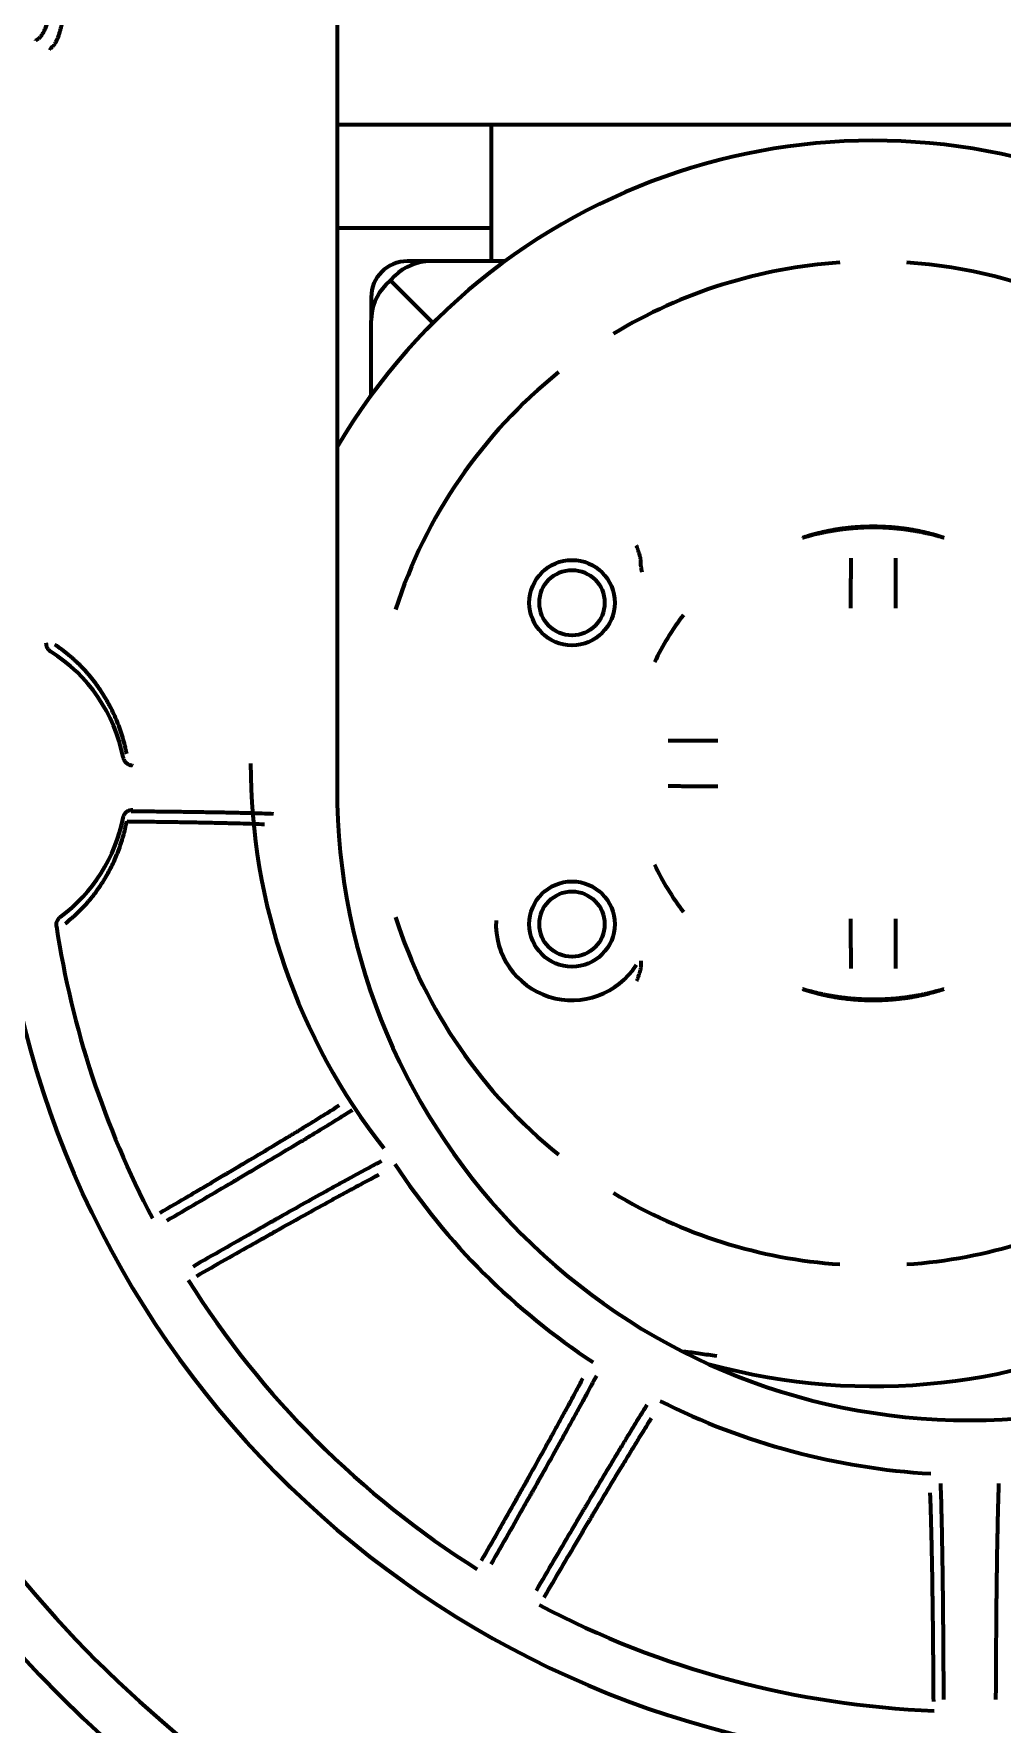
# Model space of a CAD drawing. Header units: inches. Extents: x -2983 to 7024, y 422 to 5529.
# Drawn here: x 3543 to 3591.2, y 4622.9 to 4707 of the extents above; entities that cross this region are included whole.
import ezdxf

# ---------------------------------------------------------------- set-up
doc = ezdxf.new("R2010")
doc.units = ezdxf.units.IN

msp = doc.modelspace()

# ---------------------------------------------------------------- linework, layer by layer
at = {"linetype": 'Continuous', "lineweight": 70}
for p, q in [((3558.084, 4713.512), (3558.084, 4669.489)), ((3558.084, 4702.489), (3621.083, 4702.489)), ((3565.784, 4695.689), (3565.784, 4702.491)), ((3565.784, 4697.339), (3558.082, 4697.339)), ((3562.737, 4695.689), (3561.584, 4695.689)), ((3566.454, 4695.689), (3562.736, 4695.689)), ((3560.516, 4694.505), (3560.742, 4694.731)), ((3560.969, 4694.957), (3560.742, 4694.731)), ((3561.45, 4694.024), (3560.742, 4694.731)), ((3561.45, 4694.024), (3560.742, 4694.731)), ((3559.784, 4693.889), (3559.784, 4692.736)), ((3561.45, 4694.024), (3562.864, 4692.609)), ((3561.45, 4694.024), (3562.864, 4692.609)), ((3559.784, 4689.019), (3559.784, 4692.737)), ((3573.203, 4680.522), (3573.203, 4680.846)), ((3573.203, 4660.856), (3573.203, 4660.532))]:
    msp.add_line(p, q, dxfattribs=at)
for centre, radius in [((3569.784, 4678.689), 2.125), ((3569.784, 4678.689), 1.625), ((3569.784, 4662.689), 2.125), ((3569.784, 4662.689), 1.625)]:
    msp.add_circle(centre, radius, dxfattribs=at)
for centre, radius, start, end in [((3584.784, 4670.689), 31, 254.7, 149.45625), ((3561.584, 4693.889), 1.8, 90, 180), ((3562.736, 4693.189), 2.5, 90, 135), ((3584.784, 4670.689), 24.991, 93.82427, 121.17573), ((3584.784, 4670.689), 24.991, 58.82427, 86.17573), ((3562.284, 4692.737), 2.5, 135, 180), ((3584.784, 4670.689), 24.991, 128.82427, 162.14701), ((3584.784, 4670.689), 11.996, 142.00464, 155.16062), ((3539.584, 4669.489), 7.991, 10.88963, 57.92406), ((3584.784, 4670.689), 31, 180, 218.17687), ((3589.584, 4669.489), 64, 180, 0), ((3589.584, 4669.489), 61.472, 180, 0), ((3589.584, 4669.489), 31.5, 180, 0), ((3539.584, 4669.489), 7.991, 306.29963, 349.11037), ((3584.784, 4670.689), 11.996, 204.83938, 217.99536), ((3584.784, 4670.689), 24.991, 197.85299, 231.17573), ((3569.784, 4662.689), 3.788, 177.16731, 327.75157), ((3589.584, 4669.489), 45.991, 188.65313, 207.78465), ((3589.584, 4669.489), 48.553, 189.09025, 350.90976), ((3589.584, 4669.489), 34.207, 213.232, 236.768), ((3584.784, 4670.689), 24.991, 238.82427, 266.17573), ((3584.784, 4670.689), 24.991, 273.82427, 301.17573), ((3589.584, 4669.489), 45.991, 212.21535, 237.78465), ((3589.584, 4669.489), 34.207, 243.232, 266.768), ((3589.584, 4669.489), 45.991, 242.21535, 267.78465)]:
    msp.add_arc(centre, radius, start, end, dxfattribs=at)
for points, knots in [([(3543.232, 4706.782), (3543.245, 4706.79), (3543.259, 4706.801), (3543.28, 4706.82), (3543.287, 4706.827), (3543.302, 4706.842), (3543.309, 4706.85), (3543.346, 4706.891), (3543.376, 4706.932), (3543.421, 4707.001), (3543.437, 4707.025), (3543.46, 4707.065), (3543.467, 4707.078), (3543.483, 4707.105), (3543.49, 4707.12), (3543.528, 4707.192), (3543.557, 4707.254), (3543.615, 4707.386), (3543.642, 4707.456), (3543.682, 4707.567), (3543.695, 4707.604), (3543.72, 4707.681), (3543.733, 4707.721), (3543.769, 4707.84), (3543.791, 4707.921), (3543.833, 4708.088), (3543.852, 4708.173), (3543.888, 4708.347), (3543.904, 4708.436), (3543.927, 4708.571), (3543.934, 4708.616), (3543.948, 4708.707), (3543.955, 4708.753), (3543.986, 4708.982), (3544.005, 4709.167), (3544.036, 4709.541), (3544.047, 4709.73), (3544.057, 4710.014), (3544.06, 4710.109), (3544.064, 4710.3), (3544.065, 4710.49), (3544.063, 4710.775), (3544.057, 4710.965), (3544.052, 4711.107), (3544.05, 4711.155), (3544.045, 4711.25), (3544.043, 4711.297), (3544.034, 4711.439), (3544.028, 4711.533), (3544.005, 4711.814), (3543.985, 4711.999), (3543.948, 4712.272), (3543.935, 4712.362), (3543.912, 4712.497), (3543.904, 4712.542), (3543.887, 4712.63), (3543.879, 4712.675), (3543.852, 4712.806), (3543.832, 4712.891), (3543.79, 4713.058), (3543.768, 4713.14), (3543.721, 4713.297), (3543.696, 4713.374), (3543.642, 4713.522), (3543.615, 4713.592), (3543.558, 4713.724), (3543.528, 4713.786), (3543.483, 4713.872), (3543.468, 4713.899), (3543.445, 4713.939), (3543.437, 4713.951), (3543.422, 4713.976), (3543.407, 4714), (3543.391, 4714.023), (3543.376, 4714.045), (3543.368, 4714.055), (3543.345, 4714.086), (3543.33, 4714.104), (3543.286, 4714.153), (3543.258, 4714.179), (3543.232, 4714.196)], [0, 0, 0, 0, 0.015625, 0.015625, 0.023437, 0.023437, 0.03125, 0.03125, 0.0625, 0.0625, 0.078125, 0.078125, 0.085937, 0.085937, 0.09375, 0.09375, 0.125, 0.125, 0.15625, 0.15625, 0.171875, 0.171875, 0.1875, 0.1875, 0.21875, 0.21875, 0.25, 0.25, 0.28125, 0.28125, 0.296875, 0.296875, 0.3125, 0.3125, 0.375, 0.375, 0.4375, 0.4375, 0.46875, 0.46875, 0.5, 0.53125, 0.5625, 0.5625, 0.578125, 0.578125, 0.59375, 0.59375, 0.625, 0.625, 0.6875, 0.6875, 0.71875, 0.71875, 0.734375, 0.734375, 0.75, 0.75, 0.78125, 0.78125, 0.8125, 0.8125, 0.84375, 0.84375, 0.875, 0.875, 0.90625, 0.90625, 0.921875, 0.921875, 0.929687, 0.929687, 0.9375, 0.945312, 0.945312, 0.953125, 0.953125, 0.96875, 0.96875, 1, 1, 1, 1]), ([(3543.959, 4706.415), (3543.972, 4706.427), (3543.984, 4706.441), (3544.004, 4706.465), (3544.01, 4706.474), (3544.024, 4706.492), (3544.03, 4706.502), (3544.063, 4706.552), (3544.09, 4706.599), (3544.13, 4706.679), (3544.144, 4706.707), (3544.164, 4706.752), (3544.17, 4706.767), (3544.183, 4706.798), (3544.19, 4706.814), (3544.223, 4706.895), (3544.248, 4706.964), (3544.296, 4707.11), (3544.319, 4707.187), (3544.352, 4707.308), (3544.362, 4707.349), (3544.383, 4707.433), (3544.393, 4707.476), (3544.421, 4707.606), (3544.439, 4707.695), (3544.471, 4707.877), (3544.485, 4707.969), (3544.512, 4708.158), (3544.523, 4708.254), (3544.539, 4708.401), (3544.544, 4708.45), (3544.552, 4708.549), (3544.557, 4708.599), (3544.576, 4708.848), (3544.586, 4709.05), (3544.6, 4709.457), (3544.604, 4709.662), (3544.608, 4709.972), (3544.608, 4710.075), (3544.609, 4710.283), (3544.61, 4710.49), (3544.609, 4710.697), (3544.608, 4710.904), (3544.608, 4711.008), (3544.605, 4711.215), (3544.604, 4711.318), (3544.6, 4711.524), (3544.597, 4711.626), (3544.586, 4711.932), (3544.576, 4712.133), (3544.553, 4712.43), (3544.544, 4712.529), (3544.528, 4712.675), (3544.523, 4712.723), (3544.511, 4712.82), (3544.505, 4712.868), (3544.485, 4713.01), (3544.471, 4713.103), (3544.439, 4713.284), (3544.421, 4713.373), (3544.393, 4713.502), (3544.378, 4713.566), (3544.362, 4713.628), (3544.352, 4713.669), (3544.346, 4713.69), (3544.319, 4713.791), (3544.296, 4713.868), (3544.248, 4714.014), (3544.223, 4714.083), (3544.184, 4714.179), (3544.171, 4714.21), (3544.144, 4714.27), (3544.131, 4714.299), (3544.104, 4714.352), (3544.09, 4714.378), (3544.063, 4714.425), (3544.05, 4714.447), (3544.01, 4714.507), (3543.984, 4714.54), (3543.959, 4714.564)], [0, 0, 0, 0, 0.015625, 0.015625, 0.023437, 0.023437, 0.03125, 0.03125, 0.0625, 0.0625, 0.078125, 0.078125, 0.085937, 0.085937, 0.09375, 0.09375, 0.125, 0.125, 0.15625, 0.15625, 0.171875, 0.171875, 0.1875, 0.1875, 0.21875, 0.21875, 0.25, 0.25, 0.28125, 0.28125, 0.296875, 0.296875, 0.3125, 0.3125, 0.375, 0.375, 0.4375, 0.4375, 0.46875, 0.46875, 0.5, 0.53125, 0.53125, 0.5625, 0.5625, 0.59375, 0.59375, 0.625, 0.625, 0.6875, 0.6875, 0.71875, 0.71875, 0.734375, 0.734375, 0.75, 0.75, 0.78125, 0.78125, 0.8125, 0.8125, 0.828125, 0.835937, 0.835937, 0.84375, 0.84375, 0.875, 0.875, 0.90625, 0.90625, 0.921875, 0.921875, 0.9375, 0.9375, 0.953125, 0.953125, 0.96875, 0.96875, 1, 1, 1, 1]), ([(3543.084, 4706.677), (3543.088, 4706.682), (3543.102, 4706.694), (3543.151, 4706.728), (3543.186, 4706.752), (3543.232, 4706.782)], [0, 0, 0, 0, 0.5, 0.5, 1, 1, 1, 1]), ([(3543.817, 4706.234), (3543.817, 4706.235), (3543.817, 4706.235), (3543.817, 4706.236), (3543.818, 4706.238), (3543.819, 4706.243), (3543.822, 4706.252), (3543.826, 4706.26), (3543.836, 4706.279), (3543.846, 4706.292), (3543.882, 4706.337), (3543.916, 4706.372), (3543.959, 4706.415)], [0, 0, 0, 0, 0.015625, 0.015625, 0.03125, 0.0625, 0.125, 0.25, 0.25, 0.5, 0.5, 1, 1, 1, 1]), ([(3573.185, 4680.977), (3573.157, 4681.07), (3573.127, 4681.163), (3573.079, 4681.301), (3573.063, 4681.347), (3573.039, 4681.416), (3573.03, 4681.439), (3573.013, 4681.484), (3573.005, 4681.507), (3572.996, 4681.53)], [0, 0, 0, 0, 0.5, 0.5, 0.75, 0.75, 0.875, 0.875, 1, 1, 1, 1]), ([(3573.203, 4680.846), (3573.203, 4680.868), (3573.202, 4680.89), (3573.196, 4680.934), (3573.192, 4680.956), (3573.185, 4680.977)], [0, 0, 0, 0, 0.5, 0.5, 1, 1, 1, 1]), ([(3573.203, 4680.522), (3573.215, 4680.463), (3573.225, 4680.408), (3573.244, 4680.304), (3573.253, 4680.256), (3573.261, 4680.212)], [0, 0, 0, 0, 0.5, 0.5, 1, 1, 1, 1]), ([(3583.664, 4680.903), (3583.663, 4680.821), (3583.662, 4680.735), (3583.661, 4680.558), (3583.66, 4680.375), (3583.659, 4680.178), (3583.658, 4680.051), (3583.658, 4680.026), (3583.658, 4679.974), (3583.658, 4679.948), (3583.657, 4679.87), (3583.657, 4679.817), (3583.657, 4679.658), (3583.656, 4679.443), (3583.656, 4679.221), (3583.655, 4679.053), (3583.655, 4678.968), (3583.655, 4678.882), (3583.655, 4678.825), (3583.655, 4678.796), (3583.655, 4678.652), (3583.655, 4678.537), (3583.655, 4678.421)], [0, 0, 0, 0, 0.125, 0.125, 0.25, 0.375, 0.375, 0.40625, 0.40625, 0.4375, 0.4375, 0.5, 0.5, 0.625, 0.75, 0.75, 0.8125, 0.84375, 0.84375, 0.875, 0.875, 1, 1, 1, 1]), ([(3585.913, 4678.421), (3585.913, 4678.537), (3585.913, 4678.651), (3585.913, 4678.879), (3585.913, 4679.105), (3585.912, 4679.327), (3585.912, 4679.465), (3585.912, 4679.492), (3585.912, 4679.547), (3585.912, 4679.574), (3585.911, 4679.656), (3585.911, 4679.71), (3585.911, 4679.869), (3585.91, 4680.076), (3585.909, 4680.272), (3585.908, 4680.415), (3585.908, 4680.486), (3585.907, 4680.555), (3585.907, 4680.6), (3585.907, 4680.623), (3585.906, 4680.735), (3585.905, 4680.821), (3585.904, 4680.903)], [0, 0, 0, 0, 0.125, 0.125, 0.25, 0.375, 0.375, 0.40625, 0.40625, 0.4375, 0.4375, 0.5, 0.5, 0.625, 0.75, 0.75, 0.8125, 0.84375, 0.84375, 0.875, 0.875, 1, 1, 1, 1]), ([(3543.593, 4676.685), (3543.593, 4676.642), (3543.598, 4676.601), (3543.611, 4676.55), (3543.614, 4676.54), (3543.621, 4676.519), (3543.624, 4676.509), (3543.636, 4676.48), (3543.654, 4676.442), (3543.677, 4676.406), (3543.696, 4676.381), (3543.702, 4676.372), (3543.716, 4676.356), (3543.723, 4676.348), (3543.759, 4676.31), (3543.792, 4676.283), (3543.828, 4676.26)], [0, 0, 0, 0, 0.25, 0.25, 0.3125, 0.3125, 0.375, 0.375, 0.5, 0.625, 0.625, 0.6875, 0.6875, 0.75, 0.75, 1, 1, 1, 1]), ([(3547.615, 4671.164), (3547.602, 4671.233), (3547.587, 4671.303), (3547.557, 4671.441), (3547.509, 4671.647), (3547.454, 4671.85), (3547.335, 4672.251), (3547.243, 4672.514), (3547.035, 4673.027), (3546.918, 4673.279), (3546.757, 4673.587), (3546.724, 4673.648), (3546.657, 4673.77), (3546.622, 4673.831), (3546.516, 4674.011), (3546.442, 4674.13), (3546.214, 4674.478), (3546.052, 4674.701), (3545.706, 4675.129), (3545.523, 4675.335), (3545.233, 4675.63), (3545.134, 4675.726), (3544.98, 4675.867), (3544.929, 4675.913), (3544.824, 4676.005), (3544.77, 4676.05), (3544.501, 4676.273), (3544.277, 4676.44), (3544.044, 4676.596)], [0, 0, 0, 0, 0.03125, 0.03125, 0.0625, 0.125, 0.125, 0.25, 0.25, 0.375, 0.375, 0.40625, 0.40625, 0.4375, 0.4375, 0.5, 0.5, 0.625, 0.625, 0.75, 0.75, 0.8125, 0.8125, 0.84375, 0.84375, 0.875, 0.875, 1, 1, 1, 1]), ([(3577.052, 4671.818), (3576.937, 4671.818), (3576.822, 4671.818), (3576.594, 4671.818), (3576.368, 4671.818), (3576.146, 4671.817), (3576.008, 4671.817), (3575.981, 4671.817), (3575.926, 4671.817), (3575.899, 4671.817), (3575.817, 4671.816), (3575.763, 4671.816), (3575.604, 4671.816), (3575.397, 4671.815), (3575.201, 4671.814), (3575.058, 4671.813), (3574.988, 4671.813), (3574.919, 4671.812), (3574.873, 4671.812), (3574.85, 4671.812), (3574.738, 4671.811), (3574.653, 4671.81), (3574.571, 4671.809)], [0, 0, 0, 0, 0.125, 0.125, 0.25, 0.375, 0.375, 0.40625, 0.40625, 0.4375, 0.4375, 0.5, 0.5, 0.625, 0.75, 0.75, 0.8125, 0.84375, 0.84375, 0.875, 0.875, 1, 1, 1, 1]), ([(3547.431, 4670.999), (3547.437, 4670.97), (3547.445, 4670.943), (3547.46, 4670.902), (3547.466, 4670.889), (3547.478, 4670.863), (3547.485, 4670.85), (3547.507, 4670.813), (3547.524, 4670.79), (3547.552, 4670.757), (3547.562, 4670.746), (3547.582, 4670.726), (3547.593, 4670.716), (3547.627, 4670.689), (3547.65, 4670.673), (3547.688, 4670.651), (3547.701, 4670.645), (3547.727, 4670.633), (3547.74, 4670.627), (3547.781, 4670.612), (3547.837, 4670.598), (3547.894, 4670.593), (3547.923, 4670.593)], [0, 0, 0, 0, 0.125, 0.125, 0.1875, 0.1875, 0.25, 0.25, 0.375, 0.375, 0.4375, 0.4375, 0.5, 0.5, 0.625, 0.625, 0.6875, 0.6875, 0.75, 0.75, 0.875, 1, 1, 1, 1]), ([(3574.571, 4669.569), (3574.653, 4669.568), (3574.738, 4669.567), (3574.915, 4669.566), (3575.099, 4669.565), (3575.295, 4669.564), (3575.422, 4669.563), (3575.447, 4669.563), (3575.499, 4669.563), (3575.525, 4669.563), (3575.603, 4669.563), (3575.656, 4669.562), (3575.815, 4669.562), (3576.031, 4669.561), (3576.252, 4669.561), (3576.421, 4669.56), (3576.505, 4669.56), (3576.591, 4669.56), (3576.648, 4669.56), (3576.677, 4669.56), (3576.821, 4669.56), (3576.937, 4669.56), (3577.052, 4669.56)], [0, 0, 0, 0, 0.125, 0.125, 0.25, 0.375, 0.375, 0.40625, 0.40625, 0.4375, 0.4375, 0.5, 0.5, 0.625, 0.75, 0.75, 0.8125, 0.84375, 0.84375, 0.875, 0.875, 1, 1, 1, 1]), ([(3544.55, 4662.718), (3544.651, 4662.797), (3544.75, 4662.878), (3544.895, 4663.002), (3544.943, 4663.044), (3545.037, 4663.129), (3545.084, 4663.172), (3545.314, 4663.39), (3545.489, 4663.571), (3545.82, 4663.948), (3545.977, 4664.144), (3546.199, 4664.448), (3546.271, 4664.552), (3546.376, 4664.709), (3546.41, 4664.763), (3546.477, 4664.87), (3546.51, 4664.923), (3546.672, 4665.194), (3546.792, 4665.415), (3547.011, 4665.867), (3547.11, 4666.098), (3547.289, 4666.569), (3547.369, 4666.81), (3547.457, 4667.117), (3547.473, 4667.179), (3547.506, 4667.303), (3547.521, 4667.366), (3547.566, 4667.553), (3547.593, 4667.679), (3547.617, 4667.806)], [0, 0, 0, 0, 0.0625, 0.0625, 0.09375, 0.09375, 0.125, 0.125, 0.25, 0.25, 0.375, 0.375, 0.4375, 0.4375, 0.46875, 0.46875, 0.5, 0.5, 0.625, 0.625, 0.75, 0.75, 0.875, 0.875, 0.90625, 0.90625, 0.9375, 0.9375, 1, 1, 1, 1]), ([(3547.431, 4667.979), (3547.437, 4668.008), (3547.445, 4668.036), (3547.46, 4668.076), (3547.466, 4668.089), (3547.478, 4668.115), (3547.485, 4668.128), (3547.507, 4668.165), (3547.524, 4668.189), (3547.552, 4668.221), (3547.562, 4668.232), (3547.582, 4668.252), (3547.593, 4668.262), (3547.627, 4668.289), (3547.65, 4668.306), (3547.688, 4668.327), (3547.701, 4668.334), (3547.727, 4668.346), (3547.74, 4668.351), (3547.781, 4668.366), (3547.837, 4668.38), (3547.894, 4668.386), (3547.923, 4668.386)], [0, 0, 0, 0, 0.125, 0.125, 0.1875, 0.1875, 0.25, 0.25, 0.375, 0.375, 0.4375, 0.4375, 0.5, 0.5, 0.625, 0.625, 0.6875, 0.6875, 0.75, 0.75, 0.875, 1, 1, 1, 1]), ([(3547.617, 4667.806), (3547.996, 4667.802), (3548.363, 4667.798), (3549.078, 4667.789), (3549.771, 4667.779), (3550.423, 4667.769), (3550.896, 4667.76), (3551.051, 4667.757), (3551.28, 4667.753), (3551.355, 4667.752), (3551.505, 4667.749), (3551.579, 4667.747), (3551.8, 4667.743), (3551.943, 4667.739), (3552.153, 4667.735), (3552.222, 4667.733), (3552.359, 4667.73), (3552.426, 4667.728), (3552.758, 4667.72), (3553.008, 4667.713), (3553.478, 4667.7), (3553.697, 4667.693), (3554.106, 4667.678), (3554.295, 4667.671), (3554.469, 4667.664)], [0, 0, 0, 0, 0.125, 0.125, 0.25, 0.375, 0.375, 0.4375, 0.4375, 0.46875, 0.46875, 0.5, 0.5, 0.5625, 0.5625, 0.59375, 0.59375, 0.625, 0.625, 0.75, 0.75, 0.875, 0.875, 1, 1, 1, 1]), ([(3547.837, 4668.315), (3548.23, 4668.312), (3548.611, 4668.308), (3549.352, 4668.3), (3550.071, 4668.292), (3550.746, 4668.282), (3551.237, 4668.275), (3551.397, 4668.272), (3551.634, 4668.269), (3551.752, 4668.267), (3551.868, 4668.265), (3551.944, 4668.263), (3551.983, 4668.263), (3552.324, 4668.256), (3552.612, 4668.251), (3553.157, 4668.239), (3553.672, 4668.227), (3554.125, 4668.214), (3554.548, 4668.201), (3554.744, 4668.194), (3554.924, 4668.187)], [0, 0, 0, 0, 0.125, 0.125, 0.25, 0.375, 0.375, 0.4375, 0.4375, 0.46875, 0.484375, 0.484375, 0.5, 0.5, 0.625, 0.625, 0.75, 0.875, 0.875, 1, 1, 1, 1]), ([(3544.116, 4662.57), (3544.109, 4662.615), (3544.109, 4662.66), (3544.117, 4662.728), (3544.121, 4662.75), (3544.133, 4662.794), (3544.14, 4662.816), (3544.157, 4662.858), (3544.167, 4662.878), (3544.19, 4662.918), (3544.216, 4662.955), (3544.246, 4662.989), (3544.279, 4663.02), (3544.296, 4663.035), (3544.315, 4663.049)], [0, 0, 0, 0, 0.25, 0.25, 0.375, 0.375, 0.5, 0.5, 0.625, 0.625, 0.75, 0.875, 0.875, 1, 1, 1, 1]), ([(3583.655, 4662.957), (3583.655, 4662.842), (3583.655, 4662.727), (3583.655, 4662.499), (3583.655, 4662.273), (3583.656, 4662.051), (3583.656, 4661.914), (3583.656, 4661.886), (3583.656, 4661.831), (3583.656, 4661.804), (3583.657, 4661.722), (3583.657, 4661.668), (3583.657, 4661.509), (3583.658, 4661.302), (3583.659, 4661.106), (3583.66, 4660.963), (3583.661, 4660.893), (3583.661, 4660.824), (3583.661, 4660.778), (3583.661, 4660.755), (3583.662, 4660.643), (3583.663, 4660.558), (3583.664, 4660.476)], [0, 0, 0, 0, 0.125, 0.125, 0.25, 0.375, 0.375, 0.40625, 0.40625, 0.4375, 0.4375, 0.5, 0.5, 0.625, 0.75, 0.75, 0.8125, 0.84375, 0.84375, 0.875, 0.875, 1, 1, 1, 1]), ([(3585.904, 4660.476), (3585.905, 4660.558), (3585.906, 4660.643), (3585.907, 4660.82), (3585.908, 4661.004), (3585.909, 4661.2), (3585.91, 4661.327), (3585.91, 4661.352), (3585.91, 4661.404), (3585.91, 4661.43), (3585.911, 4661.508), (3585.911, 4661.561), (3585.911, 4661.72), (3585.912, 4661.936), (3585.913, 4662.157), (3585.913, 4662.326), (3585.913, 4662.41), (3585.913, 4662.496), (3585.913, 4662.553), (3585.913, 4662.582), (3585.913, 4662.726), (3585.913, 4662.842), (3585.913, 4662.957)], [0, 0, 0, 0, 0.125, 0.125, 0.25, 0.375, 0.375, 0.40625, 0.40625, 0.4375, 0.4375, 0.5, 0.5, 0.625, 0.75, 0.75, 0.8125, 0.84375, 0.84375, 0.875, 0.875, 1, 1, 1, 1]), ([(3573.185, 4660.401), (3573.157, 4660.308), (3573.127, 4660.216), (3573.079, 4660.077), (3573.063, 4660.031), (3573.039, 4659.963), (3573.03, 4659.94), (3573.013, 4659.894), (3573.005, 4659.871), (3572.996, 4659.848)], [0, 0, 0, 0, 0.5, 0.5, 0.75, 0.75, 0.875, 0.875, 1, 1, 1, 1]), ([(3573.203, 4660.532), (3573.203, 4660.51), (3573.202, 4660.488), (3573.196, 4660.445), (3573.192, 4660.423), (3573.185, 4660.401)], [0, 0, 0, 0, 0.5, 0.5, 1, 1, 1, 1]), ([(3558.19, 4653.653), (3557.988, 4653.524), (3557.761, 4653.382), (3557.259, 4653.07), (3556.984, 4652.9), (3556.534, 4652.624), (3556.378, 4652.529), (3556.135, 4652.381), (3556.052, 4652.331), (3555.926, 4652.254), (3555.883, 4652.228), (3555.797, 4652.176), (3555.754, 4652.15), (3555.363, 4651.914), (3554.997, 4651.693), (3554.231, 4651.234), (3553.83, 4650.994), (3553.202, 4650.621), (3552.988, 4650.494), (3552.715, 4650.332), (3552.66, 4650.299), (3552.55, 4650.234), (3552.494, 4650.201), (3552.327, 4650.102), (3552.103, 4649.97), (3551.876, 4649.835), (3551.646, 4649.7), (3551.531, 4649.632), (3551.184, 4649.428), (3550.95, 4649.29), (3550.242, 4648.874), (3549.761, 4648.592), (3549.27, 4648.306)], [0, 0, 0, 0, 0.125, 0.125, 0.25, 0.25, 0.3125, 0.3125, 0.34375, 0.34375, 0.359375, 0.359375, 0.375, 0.375, 0.5, 0.5, 0.625, 0.625, 0.6875, 0.6875, 0.703125, 0.703125, 0.71875, 0.71875, 0.75, 0.78125, 0.78125, 0.8125, 0.8125, 0.875, 0.875, 1, 1, 1, 1]), ([(3558.847, 4653.425), (3558.637, 4653.293), (3558.402, 4653.147), (3557.881, 4652.825), (3557.595, 4652.651), (3557.128, 4652.367), (3556.966, 4652.269), (3556.714, 4652.116), (3556.628, 4652.065), (3556.497, 4651.985), (3556.453, 4651.959), (3556.364, 4651.905), (3556.319, 4651.878), (3555.913, 4651.635), (3555.534, 4651.408), (3554.739, 4650.934), (3554.323, 4650.687), (3553.671, 4650.301), (3553.449, 4650.17), (3553.166, 4650.003), (3553.109, 4649.969), (3552.995, 4649.902), (3552.937, 4649.868), (3552.764, 4649.766), (3552.648, 4649.698), (3552.065, 4649.355), (3551.588, 4649.075), (3550.613, 4648.504), (3550.115, 4648.214), (3549.607, 4647.918)], [0, 0, 0, 0, 0.125, 0.125, 0.25, 0.25, 0.3125, 0.3125, 0.34375, 0.34375, 0.359375, 0.359375, 0.375, 0.375, 0.5, 0.5, 0.625, 0.625, 0.6875, 0.6875, 0.703125, 0.703125, 0.71875, 0.71875, 0.75, 0.75, 0.875, 0.875, 1, 1, 1, 1]), ([(3550.915, 4645.653), (3551.425, 4645.946), (3551.924, 4646.231), (3552.902, 4646.788), (3553.38, 4647.06), (3554.082, 4647.457), (3554.313, 4647.588), (3554.656, 4647.782), (3554.769, 4647.846), (3554.939, 4647.941), (3554.995, 4647.973), (3555.107, 4648.036), (3555.163, 4648.068), (3555.662, 4648.349), (3556.085, 4648.586), (3556.894, 4649.038), (3557.279, 4649.253), (3557.827, 4649.556), (3558.005, 4649.655), (3558.221, 4649.774), (3558.264, 4649.798), (3558.35, 4649.845), (3558.392, 4649.868), (3558.518, 4649.937), (3558.6, 4649.982), (3559.002, 4650.203), (3559.298, 4650.364), (3559.84, 4650.656), (3560.085, 4650.786), (3560.303, 4650.902)], [0, 0, 0, 0, 0.125, 0.125, 0.25, 0.25, 0.3125, 0.3125, 0.34375, 0.34375, 0.359375, 0.359375, 0.375, 0.375, 0.5, 0.5, 0.625, 0.625, 0.6875, 0.6875, 0.703125, 0.703125, 0.71875, 0.71875, 0.75, 0.75, 0.875, 0.875, 1, 1, 1, 1]), ([(3551.082, 4645.168), (3551.575, 4645.45), (3552.058, 4645.724), (3553.003, 4646.261), (3553.465, 4646.522), (3554.144, 4646.905), (3554.367, 4647.031), (3554.699, 4647.217), (3554.809, 4647.279), (3554.973, 4647.371), (3555.027, 4647.401), (3555.136, 4647.462), (3555.189, 4647.492), (3555.672, 4647.762), (3556.082, 4647.991), (3556.864, 4648.426), (3557.237, 4648.632), (3557.768, 4648.924), (3557.94, 4649.018), (3558.149, 4649.133), (3558.191, 4649.156), (3558.273, 4649.201), (3558.314, 4649.223), (3558.436, 4649.289), (3558.595, 4649.376), (3558.749, 4649.46), (3558.9, 4649.541), (3558.974, 4649.581), (3559.19, 4649.698), (3559.328, 4649.772), (3559.723, 4649.983), (3559.96, 4650.109), (3560.172, 4650.219)], [0, 0, 0, 0, 0.125, 0.125, 0.25, 0.25, 0.3125, 0.3125, 0.34375, 0.34375, 0.359375, 0.359375, 0.375, 0.375, 0.5, 0.5, 0.625, 0.625, 0.6875, 0.6875, 0.703125, 0.703125, 0.71875, 0.71875, 0.75, 0.78125, 0.78125, 0.8125, 0.8125, 0.875, 0.875, 1, 1, 1, 1]), ([(3575.337, 4641.434), (3575.474, 4641.413), (3575.611, 4641.392), (3575.886, 4641.352), (3576.023, 4641.332), (3576.299, 4641.294), (3576.436, 4641.275), (3576.712, 4641.238), (3576.85, 4641.22), (3576.988, 4641.202)], [0, 0, 0, 0, 0.25, 0.25, 0.5, 0.5, 0.75, 0.75, 1, 1, 1, 1]), ([(3570.314, 4640.077), (3570.203, 4639.865), (3570.078, 4639.628), (3569.8, 4639.107), (3569.646, 4638.822), (3569.394, 4638.359), (3569.307, 4638.198), (3569.17, 4637.948), (3569.123, 4637.864), (3569.052, 4637.734), (3569.028, 4637.69), (3568.98, 4637.602), (3568.956, 4637.558), (3568.736, 4637.158), (3568.529, 4636.784), (3568.095, 4636.003), (3567.867, 4635.595), (3567.51, 4634.957), (3567.389, 4634.741), (3567.233, 4634.464), (3567.202, 4634.408), (3567.139, 4634.297), (3567.107, 4634.24), (3567.012, 4634.071), (3566.884, 4633.844), (3566.755, 4633.614), (3566.624, 4633.382), (3566.558, 4633.266), (3566.359, 4632.915), (3566.226, 4632.679), (3565.82, 4631.965), (3565.545, 4631.48), (3565.263, 4630.987)], [0, 0, 0, 0, 0.125, 0.125, 0.25, 0.25, 0.3125, 0.3125, 0.34375, 0.34375, 0.359375, 0.359375, 0.375, 0.375, 0.5, 0.5, 0.625, 0.625, 0.6875, 0.6875, 0.703125, 0.703125, 0.71875, 0.71875, 0.75, 0.78125, 0.78125, 0.8125, 0.8125, 0.875, 0.875, 1, 1, 1, 1]), ([(3570.997, 4640.208), (3570.881, 4639.99), (3570.751, 4639.745), (3570.46, 4639.206), (3570.3, 4638.912), (3570.038, 4638.433), (3569.946, 4638.267), (3569.804, 4638.009), (3569.756, 4637.921), (3569.682, 4637.787), (3569.657, 4637.742), (3569.606, 4637.651), (3569.581, 4637.605), (3569.352, 4637.191), (3569.137, 4636.805), (3568.685, 4635.997), (3568.448, 4635.575), (3568.077, 4634.915), (3567.95, 4634.691), (3567.788, 4634.405), (3567.756, 4634.347), (3567.691, 4634.232), (3567.658, 4634.173), (3567.559, 4633.999), (3567.493, 4633.881), (3567.159, 4633.293), (3566.886, 4632.812), (3566.326, 4631.83), (3566.041, 4631.33), (3565.748, 4630.82)], [0, 0, 0, 0, 0.125, 0.125, 0.25, 0.25, 0.3125, 0.3125, 0.34375, 0.34375, 0.359375, 0.359375, 0.375, 0.375, 0.5, 0.5, 0.625, 0.625, 0.6875, 0.6875, 0.703125, 0.703125, 0.71875, 0.71875, 0.75, 0.75, 0.875, 0.875, 1, 1, 1, 1]), ([(3568.013, 4629.512), (3568.309, 4630.02), (3568.599, 4630.517), (3569.167, 4631.488), (3569.445, 4631.963), (3569.854, 4632.658), (3569.989, 4632.887), (3570.189, 4633.226), (3570.255, 4633.338), (3570.354, 4633.506), (3570.387, 4633.561), (3570.453, 4633.672), (3570.485, 4633.727), (3570.777, 4634.22), (3571.025, 4634.637), (3571.499, 4635.433), (3571.725, 4635.811), (3572.048, 4636.348), (3572.153, 4636.522), (3572.281, 4636.734), (3572.306, 4636.776), (3572.356, 4636.859), (3572.381, 4636.9), (3572.456, 4637.023), (3572.504, 4637.103), (3572.743, 4637.495), (3572.919, 4637.783), (3573.241, 4638.307), (3573.388, 4638.542), (3573.52, 4638.752)], [0, 0, 0, 0, 0.125, 0.125, 0.25, 0.25, 0.3125, 0.3125, 0.34375, 0.34375, 0.359375, 0.359375, 0.375, 0.375, 0.5, 0.5, 0.625, 0.625, 0.6875, 0.6875, 0.703125, 0.703125, 0.71875, 0.71875, 0.75, 0.75, 0.875, 0.875, 1, 1, 1, 1]), ([(3568.401, 4629.175), (3568.687, 4629.666), (3568.968, 4630.145), (3569.518, 4631.082), (3569.788, 4631.54), (3570.184, 4632.211), (3570.315, 4632.431), (3570.509, 4632.759), (3570.573, 4632.867), (3570.669, 4633.028), (3570.701, 4633.082), (3570.764, 4633.189), (3570.796, 4633.242), (3571.079, 4633.717), (3571.319, 4634.12), (3571.78, 4634.888), (3571.999, 4635.252), (3572.313, 4635.771), (3572.415, 4635.939), (3572.539, 4636.142), (3572.563, 4636.183), (3572.612, 4636.263), (3572.636, 4636.303), (3572.709, 4636.421), (3572.803, 4636.576), (3572.895, 4636.725), (3572.962, 4636.835), (3572.984, 4636.871), (3573.028, 4636.943), (3573.137, 4637.119), (3573.24, 4637.285), (3573.476, 4637.665), (3573.619, 4637.893), (3573.748, 4638.095)], [0, 0, 0, 0, 0.125, 0.125, 0.25, 0.25, 0.3125, 0.3125, 0.34375, 0.34375, 0.359375, 0.359375, 0.375, 0.375, 0.5, 0.5, 0.625, 0.625, 0.6875, 0.6875, 0.703125, 0.703125, 0.71875, 0.71875, 0.75, 0.78125, 0.78125, 0.796875, 0.796875, 0.8125, 0.875, 0.875, 1, 1, 1, 1]), ([(3587.602, 4634.382), (3587.612, 4634.144), (3587.622, 4633.876), (3587.641, 4633.285), (3587.651, 4632.962), (3587.664, 4632.434), (3587.669, 4632.252), (3587.675, 4631.967), (3587.677, 4631.87), (3587.681, 4631.722), (3587.682, 4631.673), (3587.684, 4631.572), (3587.685, 4631.522), (3587.694, 4631.065), (3587.702, 4630.638), (3587.717, 4629.745), (3587.724, 4629.278), (3587.734, 4628.547), (3587.737, 4628.298), (3587.74, 4627.981), (3587.741, 4627.917), (3587.742, 4627.789), (3587.743, 4627.725), (3587.745, 4627.53), (3587.748, 4627.27), (3587.751, 4627.006), (3587.753, 4626.74), (3587.754, 4626.606), (3587.758, 4626.203), (3587.76, 4625.932), (3587.766, 4625.11), (3587.77, 4624.553), (3587.773, 4623.985)], [0, 0, 0, 0, 0.125, 0.125, 0.25, 0.25, 0.3125, 0.3125, 0.34375, 0.34375, 0.359375, 0.359375, 0.375, 0.375, 0.5, 0.5, 0.625, 0.625, 0.6875, 0.6875, 0.703125, 0.703125, 0.71875, 0.71875, 0.75, 0.78125, 0.78125, 0.8125, 0.8125, 0.875, 0.875, 1, 1, 1, 1]), ([(3588.127, 4634.838), (3588.137, 4634.591), (3588.146, 4634.313), (3588.164, 4633.701), (3588.172, 4633.366), (3588.184, 4632.82), (3588.188, 4632.631), (3588.194, 4632.336), (3588.196, 4632.236), (3588.199, 4632.083), (3588.2, 4632.031), (3588.202, 4631.928), (3588.203, 4631.875), (3588.211, 4631.402), (3588.218, 4630.96), (3588.231, 4630.034), (3588.237, 4629.551), (3588.245, 4628.794), (3588.248, 4628.536), (3588.251, 4628.207), (3588.251, 4628.141), (3588.253, 4628.009), (3588.253, 4627.942), (3588.255, 4627.741), (3588.256, 4627.606), (3588.262, 4626.929), (3588.265, 4626.376), (3588.272, 4625.247), (3588.274, 4624.671), (3588.276, 4624.083)], [0, 0, 0, 0, 0.125, 0.125, 0.25, 0.25, 0.3125, 0.3125, 0.34375, 0.34375, 0.359375, 0.359375, 0.375, 0.375, 0.5, 0.5, 0.625, 0.625, 0.6875, 0.6875, 0.703125, 0.703125, 0.71875, 0.71875, 0.75, 0.75, 0.875, 0.875, 1, 1, 1, 1]), ([(3590.892, 4624.083), (3590.894, 4624.671), (3590.896, 4625.246), (3590.903, 4626.371), (3590.907, 4626.921), (3590.913, 4627.727), (3590.915, 4627.993), (3590.919, 4628.387), (3590.92, 4628.517), (3590.922, 4628.712), (3590.923, 4628.776), (3590.924, 4628.905), (3590.925, 4628.969), (3590.931, 4629.541), (3590.937, 4630.027), (3590.95, 4630.953), (3590.957, 4631.394), (3590.968, 4632.021), (3590.972, 4632.224), (3590.977, 4632.471), (3590.978, 4632.52), (3590.98, 4632.617), (3590.981, 4632.665), (3590.984, 4632.809), (3590.986, 4632.902), (3590.996, 4633.361), (3591.004, 4633.698), (3591.022, 4634.313), (3591.031, 4634.591), (3591.041, 4634.838)], [0, 0, 0, 0, 0.125, 0.125, 0.25, 0.25, 0.3125, 0.3125, 0.34375, 0.34375, 0.359375, 0.359375, 0.375, 0.375, 0.5, 0.5, 0.625, 0.625, 0.6875, 0.6875, 0.703125, 0.703125, 0.71875, 0.71875, 0.75, 0.75, 0.875, 0.875, 1, 1, 1, 1])]:
    msp.add_open_spline(points, degree=3, knots=knots, dxfattribs=at)
for points in [[(3581.284, 4681.93), (3581.284, 4681.931), (3581.289, 4681.934), (3581.314, 4681.944), (3581.355, 4681.958), (3581.413, 4681.978), (3581.487, 4682.002), (3581.577, 4682.03), (3581.684, 4682.062), (3581.806, 4682.096), (3581.945, 4682.133), (3582.097, 4682.172), (3582.264, 4682.212), (3582.444, 4682.251), (3582.635, 4682.289), (3582.836, 4682.326), (3583.046, 4682.361), (3583.264, 4682.392), (3583.488, 4682.42), (3583.717, 4682.444), (3583.95, 4682.463), (3584.186, 4682.478), (3584.424, 4682.488), (3584.664, 4682.493), (3584.904, 4682.493), (3585.144, 4682.488), (3585.382, 4682.478), (3585.618, 4682.463), (3585.851, 4682.444), (3586.081, 4682.42), (3586.304, 4682.392), (3586.522, 4682.361), (3586.732, 4682.326), (3586.934, 4682.289), (3587.124, 4682.251), (3587.304, 4682.212), (3587.471, 4682.172), (3587.624, 4682.133), (3587.762, 4682.096), (3587.884, 4682.062), (3587.991, 4682.03), (3588.082, 4682.002), (3588.156, 4681.978), (3588.213, 4681.958), (3588.254, 4681.944), (3588.279, 4681.934), (3588.284, 4681.931), (3588.284, 4681.93)], [(3588.284, 4681.93), (3588.284, 4681.929), (3588.279, 4681.929), (3588.254, 4681.935), (3588.213, 4681.945), (3588.156, 4681.961), (3588.082, 4681.98), (3587.992, 4682.004), (3587.885, 4682.032), (3587.763, 4682.063), (3587.625, 4682.096), (3587.473, 4682.131), (3587.307, 4682.167), (3587.128, 4682.204), (3586.937, 4682.24), (3586.736, 4682.274), (3586.526, 4682.307), (3586.308, 4682.336), (3586.084, 4682.362), (3585.854, 4682.385), (3585.62, 4682.404), (3585.383, 4682.418), (3585.145, 4682.427), (3584.904, 4682.432), (3584.664, 4682.432), (3584.423, 4682.427), (3584.185, 4682.418), (3583.948, 4682.404), (3583.714, 4682.385), (3583.484, 4682.362), (3583.26, 4682.336), (3583.042, 4682.307), (3582.832, 4682.274), (3582.631, 4682.24), (3582.441, 4682.204), (3582.261, 4682.167), (3582.095, 4682.131), (3581.943, 4682.096), (3581.805, 4682.063), (3581.683, 4682.032), (3581.576, 4682.004), (3581.486, 4681.98), (3581.412, 4681.961), (3581.355, 4681.945), (3581.314, 4681.935), (3581.29, 4681.929), (3581.284, 4681.929), (3581.284, 4681.93)], [(3581.284, 4659.448), (3581.284, 4659.449), (3581.29, 4659.449), (3581.314, 4659.443), (3581.355, 4659.433), (3581.412, 4659.418), (3581.486, 4659.398), (3581.576, 4659.374), (3581.683, 4659.346), (3581.805, 4659.315), (3581.943, 4659.282), (3582.095, 4659.247), (3582.261, 4659.211), (3582.441, 4659.174), (3582.631, 4659.139), (3582.832, 4659.104), (3583.042, 4659.072), (3583.26, 4659.042), (3583.484, 4659.016), (3583.714, 4658.993), (3583.948, 4658.975), (3584.185, 4658.961), (3584.423, 4658.951), (3584.664, 4658.946), (3584.904, 4658.946), (3585.145, 4658.951), (3585.383, 4658.961), (3585.62, 4658.975), (3585.854, 4658.993), (3586.084, 4659.016), (3586.308, 4659.042), (3586.526, 4659.072), (3586.736, 4659.104), (3586.937, 4659.139), (3587.128, 4659.174), (3587.307, 4659.211), (3587.473, 4659.247), (3587.625, 4659.282), (3587.763, 4659.315), (3587.885, 4659.346), (3587.992, 4659.374), (3588.082, 4659.398), (3588.156, 4659.418), (3588.213, 4659.433), (3588.254, 4659.443), (3588.279, 4659.449), (3588.284, 4659.449), (3588.284, 4659.448)], [(3588.284, 4659.448), (3588.284, 4659.448), (3588.279, 4659.444), (3588.254, 4659.435), (3588.213, 4659.42), (3588.156, 4659.4), (3588.082, 4659.376), (3587.991, 4659.348), (3587.884, 4659.317), (3587.762, 4659.282), (3587.624, 4659.245), (3587.471, 4659.206), (3587.304, 4659.167), (3587.124, 4659.127), (3586.934, 4659.089), (3586.732, 4659.052), (3586.522, 4659.018), (3586.304, 4658.986), (3586.081, 4658.958), (3585.851, 4658.934), (3585.618, 4658.915), (3585.382, 4658.9), (3585.144, 4658.89), (3584.904, 4658.885), (3584.664, 4658.885), (3584.424, 4658.89), (3584.186, 4658.9), (3583.95, 4658.915), (3583.717, 4658.934), (3583.488, 4658.958), (3583.264, 4658.986), (3583.046, 4659.018), (3582.836, 4659.052), (3582.635, 4659.089), (3582.444, 4659.127), (3582.264, 4659.167), (3582.097, 4659.206), (3581.945, 4659.245), (3581.806, 4659.282), (3581.684, 4659.317), (3581.577, 4659.348), (3581.487, 4659.376), (3581.413, 4659.4), (3581.355, 4659.42), (3581.314, 4659.435), (3581.289, 4659.444), (3581.284, 4659.448), (3581.284, 4659.448)]]:
    msp.add_open_spline(points, degree=3, dxfattribs=at)

doc.saveas('drawing.dxf')
